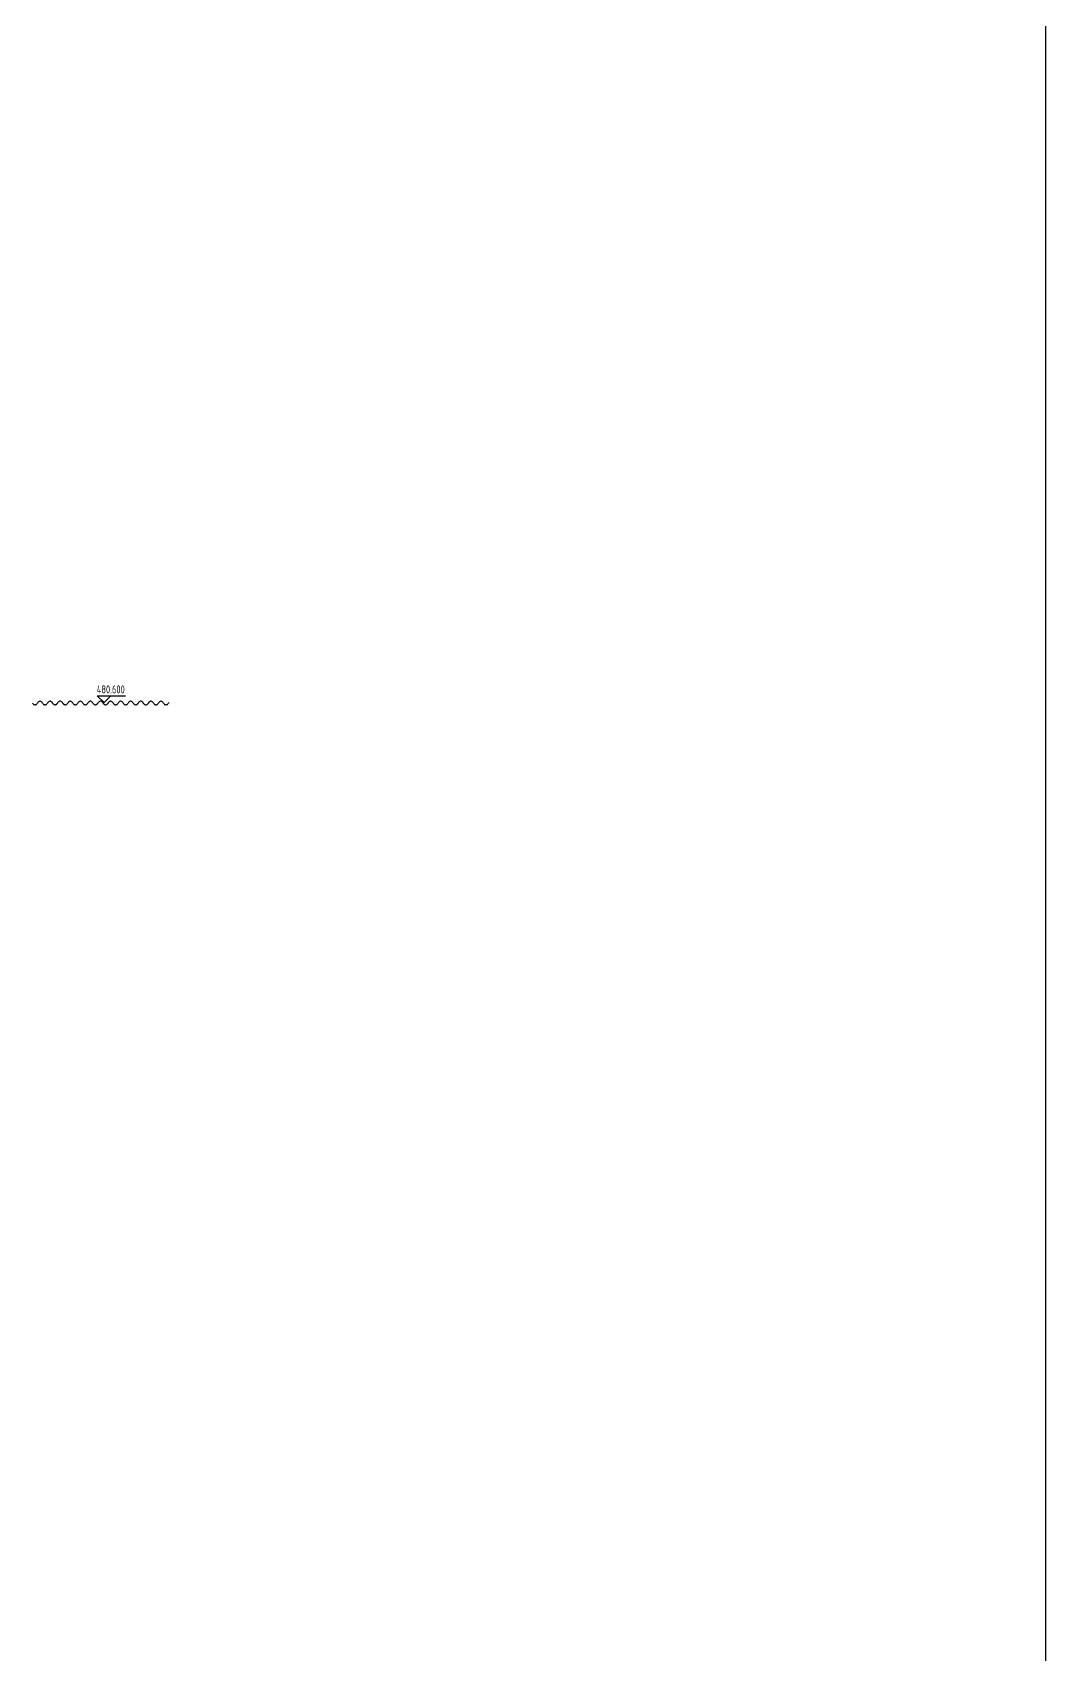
# Model space of a CAD drawing. Extents: x -16492 to 345596, y -4133 to 400729.
# Drawn here: x 51603 to 60461, y 67525 to 81712 of the extents above; entities that cross this region are included whole.
import ezdxf

# ---------------------------------------------------------------- set-up
doc = ezdxf.new("R2010")
doc.units = 0
doc.header["$LTSCALE"] = 10
doc.header["$MEASUREMENT"] = 0
doc.layers.add('DIM-ELEV', color=3, linetype='Continuous')
doc.layers.add('W-STEEL_FRAME钢架', color=3, linetype='Continuous')
doc.styles.add('_ANNOTATION', font='@TSSDENG-SPI.SHX', dxfattribs={"width": 0.75, "bigfont": '@HZTXT-SPI.SHX'})

msp = doc.modelspace()

# ---------------------------------------------------------------- linework, layer by layer
for p, q in [((51603.2, 75846.9), (51605.6, 75842.4)), ((51605.6, 75842.4), (51608.9, 75838.4)), ((51608.9, 75838.4), (51613, 75835.3)), ((51613, 75835.3), (51617.7, 75833.2)), ((51617.7, 75833.2), (51622.7, 75832.1)), ((51622.7, 75832.1), (51627.8, 75832.1)), ((51627.8, 75832.1), (51632.8, 75833.2)), ((51632.8, 75833.2), (51637.5, 75835.3)), ((51637.5, 75835.3), (51641.6, 75838.4)), ((51641.6, 75838.4), (51644.9, 75842.4)), ((51644.9, 75842.4), (51647.3, 75846.9)), ((51649.7, 75851.5), (51647.3, 75846.9)), ((51653, 75855.4), (51649.7, 75851.5)), ((51657.1, 75858.5), (51653, 75855.4)), ((51661.7, 75860.7), (51657.1, 75858.5)), ((51666.8, 75861.8), (51661.7, 75860.7)), ((51671.9, 75861.8), (51666.8, 75861.8)), ((51676.9, 75860.7), (51671.9, 75861.8)), ((51681.6, 75858.5), (51676.9, 75860.7)), ((51685.6, 75855.4), (51681.6, 75858.5)), ((51689, 75851.5), (51685.6, 75855.4)), ((51691.4, 75846.9), (51689, 75851.5)), ((51691.4, 75846.9), (51693.8, 75842.4)), ((51693.8, 75842.4), (51697.1, 75838.4)), ((51697.1, 75838.4), (51701.2, 75835.3)), ((51701.2, 75835.3), (51705.8, 75833.2)), ((51705.8, 75833.2), (51710.8, 75832.1)), ((51710.8, 75832.1), (51716, 75832.1)), ((51716, 75832.1), (51721, 75833.2)), ((51721, 75833.2), (51725.6, 75835.3)), ((51725.6, 75835.3), (51729.7, 75838.4)), ((51729.7, 75838.4), (51733, 75842.4)), ((51733, 75842.4), (51735.4, 75846.9)), ((51737.8, 75851.5), (51735.4, 75846.9)), ((51741.1, 75855.4), (51737.8, 75851.5)), ((51745.2, 75858.5), (51741.1, 75855.4)), ((51749.9, 75860.7), (51745.2, 75858.5)), ((51754.9, 75861.8), (51749.9, 75860.7)), ((51760, 75861.8), (51754.9, 75861.8)), ((51765, 75860.7), (51760, 75861.8)), ((51769.7, 75858.5), (51765, 75860.7)), ((51773.8, 75855.4), (51769.7, 75858.5)), ((51777.1, 75851.5), (51773.8, 75855.4)), ((51779.5, 75846.9), (51777.1, 75851.5)), ((51779.5, 75846.9), (51781.9, 75842.4)), ((51781.9, 75842.4), (51785.2, 75838.4)), ((51785.2, 75838.4), (51789.3, 75835.3)), ((51789.3, 75835.3), (51793.9, 75833.2)), ((51793.9, 75833.2), (51799, 75832.1)), ((51799, 75832.1), (51804.1, 75832.1)), ((51804.1, 75832.1), (51809.1, 75833.2)), ((51809.1, 75833.2), (51813.8, 75835.3)), ((51813.8, 75835.3), (51817.8, 75838.4)), ((51817.8, 75838.4), (51821.2, 75842.4)), ((51821.2, 75842.4), (51823.6, 75846.9)), ((51826, 75851.5), (51823.6, 75846.9)), ((51829.3, 75855.4), (51826, 75851.5)), ((51833.4, 75858.5), (51829.3, 75855.4)), ((51838, 75860.7), (51833.4, 75858.5)), ((51843, 75861.8), (51838, 75860.7)), ((51848.2, 75861.8), (51843, 75861.8)), ((51853.2, 75860.7), (51848.2, 75861.8)), ((51857.8, 75858.5), (51853.2, 75860.7)), ((51861.9, 75855.4), (51857.8, 75858.5)), ((51865.2, 75851.5), (51861.9, 75855.4)), ((51867.6, 75846.9), (51865.2, 75851.5)), ((51867.6, 75846.9), (51870, 75842.4)), ((51870, 75842.4), (51873.3, 75838.4)), ((51873.3, 75838.4), (51877.4, 75835.3)), ((51877.4, 75835.3), (51882.1, 75833.2)), ((51882.1, 75833.2), (51887.1, 75832.1)), ((51887.1, 75832.1), (51892.2, 75832.1)), ((51892.2, 75832.1), (51897.2, 75833.2)), ((51897.2, 75833.2), (51901.9, 75835.3)), ((51901.9, 75835.3), (51906, 75838.4)), ((51906, 75838.4), (51909.3, 75842.4)), ((51909.3, 75842.4), (51911.7, 75846.9)), ((51914.1, 75851.5), (51911.7, 75846.9)), ((51917.4, 75855.4), (51914.1, 75851.5)), ((51921.5, 75858.5), (51917.4, 75855.4)), ((51926.2, 75860.7), (51921.5, 75858.5)), ((51931.2, 75861.8), (51926.2, 75860.7)), ((51936.3, 75861.8), (51931.2, 75861.8)), ((51941.3, 75860.7), (51936.3, 75861.8)), ((51946, 75858.5), (51941.3, 75860.7)), ((51950, 75855.4), (51946, 75858.5)), ((51953.4, 75851.5), (51950, 75855.4)), ((51955.8, 75846.9), (51953.4, 75851.5)), ((51955.8, 75846.9), (51958.2, 75842.4)), ((51958.2, 75842.4), (51961.5, 75838.4)), ((51961.5, 75838.4), (51965.6, 75835.3)), ((51965.6, 75835.3), (51970.2, 75833.2)), ((51970.2, 75833.2), (51975.2, 75832.1)), ((51975.2, 75832.1), (51980.4, 75832.1)), ((51980.4, 75832.1), (51985.4, 75833.2)), ((51985.4, 75833.2), (51990, 75835.3)), ((51990, 75835.3), (51994.1, 75838.4)), ((51994.1, 75838.4), (51997.4, 75842.4)), ((51997.4, 75842.4), (51999.8, 75846.9)), ((52002.2, 75851.5), (51999.8, 75846.9)), ((52005.6, 75855.4), (52002.2, 75851.5)), ((52009.6, 75858.5), (52005.6, 75855.4)), ((52014.3, 75860.7), (52009.6, 75858.5)), ((52019.3, 75861.8), (52014.3, 75860.7)), ((52024.4, 75861.8), (52019.3, 75861.8)), ((52029.4, 75860.7), (52024.4, 75861.8)), ((52034.1, 75858.5), (52029.4, 75860.7)), ((52038.2, 75855.4), (52034.1, 75858.5)), ((52041.5, 75851.5), (52038.2, 75855.4)), ((52043.9, 75846.9), (52041.5, 75851.5)), ((52043.9, 75846.9), (52046.3, 75842.4)), ((52046.3, 75842.4), (52049.6, 75838.4)), ((52049.6, 75838.4), (52053.7, 75835.3)), ((52053.7, 75835.3), (52058.4, 75833.2)), ((52058.4, 75833.2), (52063.4, 75832.1)), ((52063.4, 75832.1), (52068.5, 75832.1)), ((52068.5, 75832.1), (52073.5, 75833.2)), ((52073.5, 75833.2), (52078.2, 75835.3)), ((52078.2, 75835.3), (52082.3, 75838.4)), ((52082.3, 75838.4), (52085.6, 75842.4)), ((52085.6, 75842.4), (52088, 75846.9)), ((52090.4, 75851.5), (52088, 75846.9)), ((52093.7, 75855.4), (52090.4, 75851.5)), ((52097.8, 75858.5), (52093.7, 75855.4)), ((52102.4, 75860.7), (52097.8, 75858.5)), ((52107.4, 75861.8), (52102.4, 75860.7)), ((52112.6, 75861.8), (52107.4, 75861.8)), ((52117.6, 75860.7), (52112.6, 75861.8)), ((52122.2, 75858.5), (52117.6, 75860.7)), ((52126.3, 75855.4), (52122.2, 75858.5)), ((52129.6, 75851.5), (52126.3, 75855.4)), ((52132, 75846.9), (52129.6, 75851.5)), ((52132, 75846.9), (52134.4, 75842.4)), ((52134.4, 75842.4), (52137.8, 75838.4)), ((52137.8, 75838.4), (52141.8, 75835.3)), ((52141.8, 75835.3), (52146.5, 75833.2)), ((52146.5, 75833.2), (52151.5, 75832.1)), ((52151.5, 75832.1), (52156.6, 75832.1)), ((52156.6, 75832.1), (52161.6, 75833.2)), ((52161.6, 75833.2), (52166.3, 75835.3)), ((52166.3, 75835.3), (52170.4, 75838.4)), ((52170.4, 75838.4), (52173.7, 75842.4)), ((52173.7, 75842.4), (52176.1, 75846.9)), ((52178.5, 75851.5), (52176.1, 75846.9)), ((52181.8, 75855.4), (52178.5, 75851.5)), ((52185.9, 75858.5), (52181.8, 75855.4)), ((52190.6, 75860.7), (52185.9, 75858.5)), ((52195.6, 75861.8), (52190.6, 75860.7)), ((52200.7, 75861.8), (52195.6, 75861.8)), ((52205.7, 75860.7), (52200.7, 75861.8)), ((52210.4, 75858.5), (52205.7, 75860.7)), ((52214.5, 75855.4), (52210.4, 75858.5)), ((52217.8, 75851.5), (52214.5, 75855.4)), ((52220.2, 75846.9), (52217.8, 75851.5)), ((52220.2, 75846.9), (52222.6, 75842.4)), ((52222.6, 75842.4), (52225.9, 75838.4)), ((52225.9, 75838.4), (52230, 75835.3)), ((52230, 75835.3), (52234.6, 75833.2)), ((52234.6, 75833.2), (52239.6, 75832.1)), ((52239.6, 75832.1), (52244.8, 75832.1)), ((52244.8, 75832.1), (52249.8, 75833.2)), ((52249.8, 75833.2), (52254.4, 75835.3)), ((52254.4, 75835.3), (52258.5, 75838.4)), ((52258.5, 75838.4), (52261.8, 75842.4)), ((52261.8, 75842.4), (52264.2, 75846.9)), ((52266.6, 75851.5), (52264.2, 75846.9)), ((52270, 75855.4), (52266.6, 75851.5)), ((52274, 75858.5), (52270, 75855.4)), ((52278.7, 75860.7), (52274, 75858.5)), ((52283.7, 75861.8), (52278.7, 75860.7)), ((52288.8, 75861.8), (52283.7, 75861.8)), ((52293.9, 75860.7), (52288.8, 75861.8)), ((52298.5, 75858.5), (52293.9, 75860.7)), ((52302.6, 75855.4), (52298.5, 75858.5)), ((52305.9, 75851.5), (52302.6, 75855.4)), ((52308.3, 75846.9), (52305.9, 75851.5)), ((52308.3, 75846.9), (52310.7, 75842.4)), ((52310.7, 75842.4), (52314, 75838.4)), ((52314, 75838.4), (52318.1, 75835.3)), ((52318.1, 75835.3), (52322.8, 75833.2)), ((52322.8, 75833.2), (52327.8, 75832.1)), ((52327.8, 75832.1), (52332.9, 75832.1)), ((52332.9, 75832.1), (52337.9, 75833.2)), ((52337.9, 75833.2), (52342.6, 75835.3)), ((52342.6, 75835.3), (52346.7, 75838.4)), ((52346.7, 75838.4), (52350, 75842.4)), ((52350, 75842.4), (52352.4, 75846.9)), ((52354.8, 75851.5), (52352.4, 75846.9)), ((52358.1, 75855.4), (52354.8, 75851.5)), ((52362.2, 75858.5), (52358.1, 75855.4)), ((52366.8, 75860.7), (52362.2, 75858.5)), ((52371.8, 75861.8), (52366.8, 75860.7)), ((52377, 75861.8), (52371.8, 75861.8)), ((52382, 75860.7), (52377, 75861.8)), ((52386.6, 75858.5), (52382, 75860.7)), ((52390.7, 75855.4), (52386.6, 75858.5)), ((52394, 75851.5), (52390.7, 75855.4)), ((52396.4, 75846.9), (52394, 75851.5)), ((52396.4, 75846.9), (52398.8, 75842.4)), ((52398.8, 75842.4), (52402.2, 75838.4)), ((52402.2, 75838.4), (52406.3, 75835.3)), ((52406.3, 75835.3), (52410.9, 75833.2)), ((52410.9, 75833.2), (52415.9, 75832.1)), ((52415.9, 75832.1), (52421, 75832.1)), ((52421, 75832.1), (52426.1, 75833.2)), ((52426.1, 75833.2), (52430.7, 75835.3)), ((52430.7, 75835.3), (52434.8, 75838.4)), ((52434.8, 75838.4), (52438.1, 75842.4)), ((52438.1, 75842.4), (52440.5, 75846.9)), ((52442.9, 75851.5), (52440.5, 75846.9)), ((52446.2, 75855.4), (52442.9, 75851.5)), ((52450.3, 75858.5), (52446.2, 75855.4)), ((52455, 75860.7), (52450.3, 75858.5)), ((52460, 75861.8), (52455, 75860.7)), ((52465.1, 75861.8), (52460, 75861.8)), ((52470.1, 75860.7), (52465.1, 75861.8)), ((52474.8, 75858.5), (52470.1, 75860.7)), ((52478.9, 75855.4), (52474.8, 75858.5)), ((52482.2, 75851.5), (52478.9, 75855.4)), ((52484.6, 75846.9), (52482.2, 75851.5)), ((52484.6, 75846.9), (52487, 75842.4)), ((52487, 75842.4), (52490.3, 75838.4)), ((52490.3, 75838.4), (52494.4, 75835.3)), ((52494.4, 75835.3), (52499, 75833.2)), ((52499, 75833.2), (52504.1, 75832.1)), ((52504.1, 75832.1), (52509.2, 75832.1)), ((52509.2, 75832.1), (52514.2, 75833.2)), ((52514.2, 75833.2), (52518.9, 75835.3)), ((52518.9, 75835.3), (52522.9, 75838.4)), ((52522.9, 75838.4), (52526.3, 75842.4)), ((52526.3, 75842.4), (52528.7, 75846.9)), ((52531.1, 75851.5), (52528.7, 75846.9)), ((52534.4, 75855.4), (52531.1, 75851.5)), ((52538.5, 75858.5), (52534.4, 75855.4)), ((52543.1, 75860.7), (52538.5, 75858.5)), ((52548.1, 75861.8), (52543.1, 75860.7)), ((52553.3, 75861.8), (52548.1, 75861.8)), ((52558.3, 75860.7), (52553.3, 75861.8)), ((52562.9, 75858.5), (52558.3, 75860.7)), ((52567, 75855.4), (52562.9, 75858.5)), ((52570.3, 75851.5), (52567, 75855.4)), ((52572.7, 75846.9), (52570.3, 75851.5)), ((52572.7, 75846.9), (52575.1, 75842.4)), ((52575.1, 75842.4), (52578.4, 75838.4)), ((52578.4, 75838.4), (52582.5, 75835.3)), ((52582.5, 75835.3), (52587.2, 75833.2)), ((52587.2, 75833.2), (52592.2, 75832.1)), ((52592.2, 75832.1), (52597.3, 75832.1)), ((52597.3, 75832.1), (52602.3, 75833.2)), ((52602.3, 75833.2), (52607, 75835.3)), ((52607, 75835.3), (52611.1, 75838.4)), ((52611.1, 75838.4), (52614.4, 75842.4)), ((52614.4, 75842.4), (52616.8, 75846.9)), ((52619.2, 75851.5), (52616.8, 75846.9)), ((52622.5, 75855.4), (52619.2, 75851.5)), ((52626.6, 75858.5), (52622.5, 75855.4)), ((52631.3, 75860.7), (52626.6, 75858.5)), ((52636.3, 75861.8), (52631.3, 75860.7)), ((52641.4, 75861.8), (52636.3, 75861.8)), ((52646.4, 75860.7), (52641.4, 75861.8)), ((52651.1, 75858.5), (52646.4, 75860.7)), ((52655.1, 75855.4), (52651.1, 75858.5)), ((52658.5, 75851.5), (52655.1, 75855.4)), ((52660.9, 75846.9), (52658.5, 75851.5)), ((52660.9, 75846.9), (52663.3, 75842.4)), ((52663.3, 75842.4), (52666.6, 75838.4)), ((52666.6, 75838.4), (52670.7, 75835.3)), ((52670.7, 75835.3), (52675.3, 75833.2)), ((52675.3, 75833.2), (52680.3, 75832.1)), ((52680.3, 75832.1), (52685.5, 75832.1)), ((52685.5, 75832.1), (52690.5, 75833.2)), ((52690.5, 75833.2), (52695.1, 75835.3)), ((52695.1, 75835.3), (52699.2, 75838.4)), ((52699.2, 75838.4), (52702.5, 75842.4)), ((52702.5, 75842.4), (52704.9, 75846.9)), ((52707.3, 75851.5), (52704.9, 75846.9)), ((52710.6, 75855.4), (52707.3, 75851.5)), ((52714.7, 75858.5), (52710.6, 75855.4)), ((52719.4, 75860.7), (52714.7, 75858.5)), ((52724.4, 75861.8), (52719.4, 75860.7)), ((52729.5, 75861.8), (52724.4, 75861.8)), ((52734.5, 75860.7), (52729.5, 75861.8)), ((52739.2, 75858.5), (52734.5, 75860.7)), ((52743.3, 75855.4), (52739.2, 75858.5)), ((52746.6, 75851.5), (52743.3, 75855.4)), ((52749, 75846.9), (52746.6, 75851.5)), ((52749, 75846.9), (52751.4, 75842.4)), ((52751.4, 75842.4), (52754.7, 75838.4)), ((52754.7, 75838.4), (52758.8, 75835.3)), ((52758.8, 75835.3), (52763.5, 75833.2)), ((52763.5, 75833.2), (52768.5, 75832.1)), ((52768.5, 75832.1), (52773.6, 75832.1)), ((52773.6, 75832.1), (52778.6, 75833.2)), ((52778.6, 75833.2), (52783.3, 75835.3)), ((52783.3, 75835.3), (52787.3, 75838.4)), ((52787.3, 75838.4), (52790.7, 75842.4)), ((52790.7, 75842.4), (52793.1, 75846.9)), ((52795.5, 75851.5), (52793.1, 75846.9))]:
    msp.add_line(p, q)
at = {"layer": 'DIM-ELEV'}
for p, q in [((52229.2, 75850.9), (52169.2, 75910.9)), ((52169.2, 75910.9), (52415.9, 75910.9)), ((52229.2, 75850.9), (52289.2, 75910.9))]:
    msp.add_line(p, q, dxfattribs=at)
at = {"layer": 'W-STEEL_FRAME钢架'}
msp.add_lwpolyline([(-16491.7, 110809.4), (60461.3, 110809.4), (60461.3, 51738.3), (-16491.7, 51738.3)], close=True, dxfattribs=at)

# ---------------------------------------------------------------- texts
at = {"layer": 'DIM-ELEV', "color": 7, "style": '_ANNOTATION', "width": 0.75}
msp.add_text('480.600 ', height=70, dxfattribs=at).set_placement((52165.5, 75930.9))

doc.saveas('drawing.dxf')
